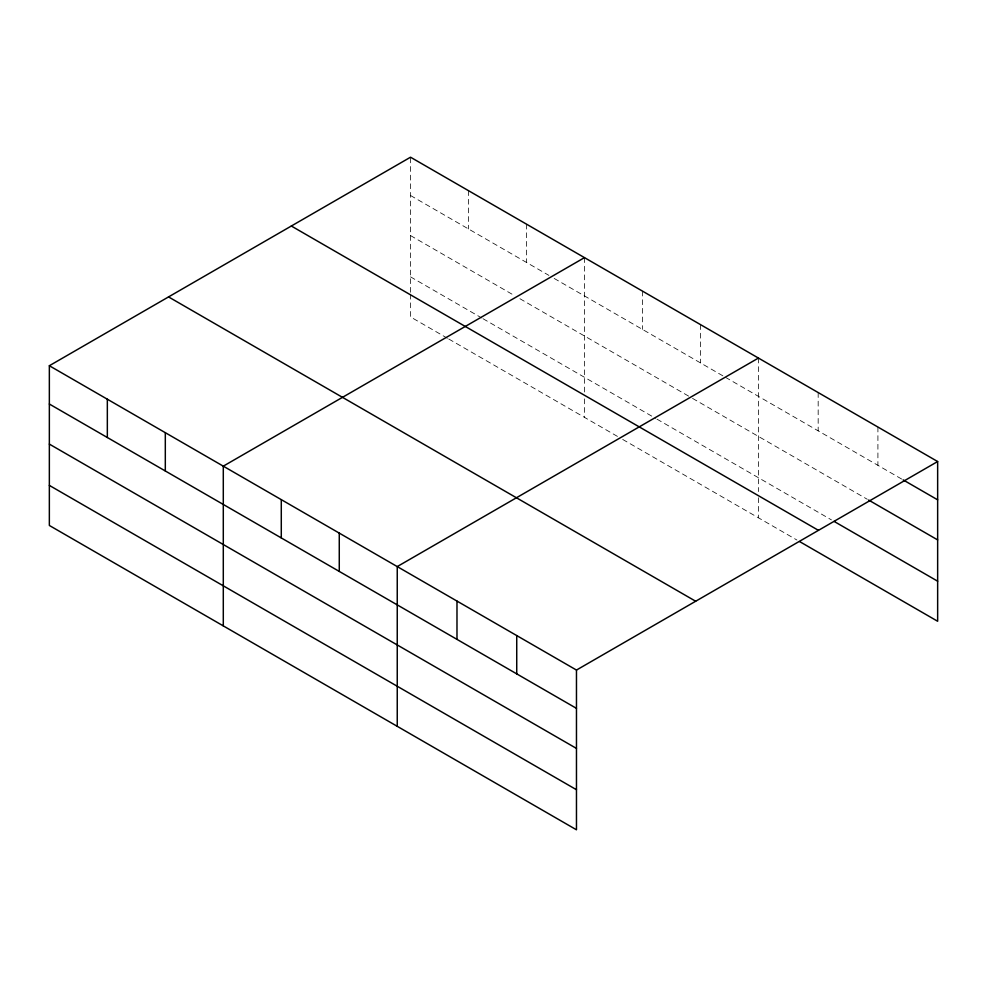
<?xml version="1.0" encoding="UTF-8"?>
<svg xmlns="http://www.w3.org/2000/svg" width="987" height="987" viewBox="0 0 987 987"><rect width="100%" height="100%" fill="white"/><g stroke="black" fill="none" stroke-linecap="round" stroke-linejoin="round"><path stroke-width="0.74" stroke-dasharray="4.93 3.7" d="M410.53 292.275L410.53 157.204M410.53 195.5L548.908 275.385M554.176 278.433L724.162 376.578M725.482 377.33L901.81 479.127M410.53 235.572L514.634 295.681M519.915 298.716L691.221 397.625M692.541 398.39L867.289 499.274M410.53 276.866L481.693 317.95M483.013 318.715L655.639 418.377M656.96 419.142L831.449 519.878M447.432 338.245L410.53 316.938L410.53 293.818M448.752 339.01L617.43 436.39M622.698 439.437L796.928 540.025M877.912 427.038L877.912 465.333M818.174 392.555L818.174 430.85M758.435 358.059L758.435 491.588M758.435 497.756L758.435 517.793M700.449 324.587L700.449 362.883M642.463 291.103L642.463 329.399M584.477 257.632L584.477 392.703M584.477 398.871L584.477 417.365M526.503 224.16L526.503 262.456M468.517 190.676L468.517 228.972"/><path stroke-width="1.48" d="M576.47 748.43L576.47 670.062L49.35 365.733L49.35 525.466L576.47 829.796L576.47 748.43L49.35 444.101M799.581 541.555L937.65 621.267L937.65 461.534L410.53 157.204L49.35 365.733M584.477 257.632L223.296 466.16L223.296 625.894M758.435 358.059L397.243 566.587L397.243 726.321M576.47 670.062L937.65 461.534M903.13 479.892L937.65 499.829M868.622 500.051L937.65 539.901M834.101 521.407L937.65 581.195M291.338 226.023L818.457 530.352M168.543 296.914L695.662 601.243M49.35 404.028L576.47 708.358M49.35 485.394L576.47 789.723M516.732 635.566L516.732 673.862M456.981 601.083L456.981 639.366M339.269 533.116L339.269 571.411M281.283 499.632L281.283 537.927M165.31 432.688L165.31 470.972M107.336 399.204L107.336 437.5"/></g></svg>
